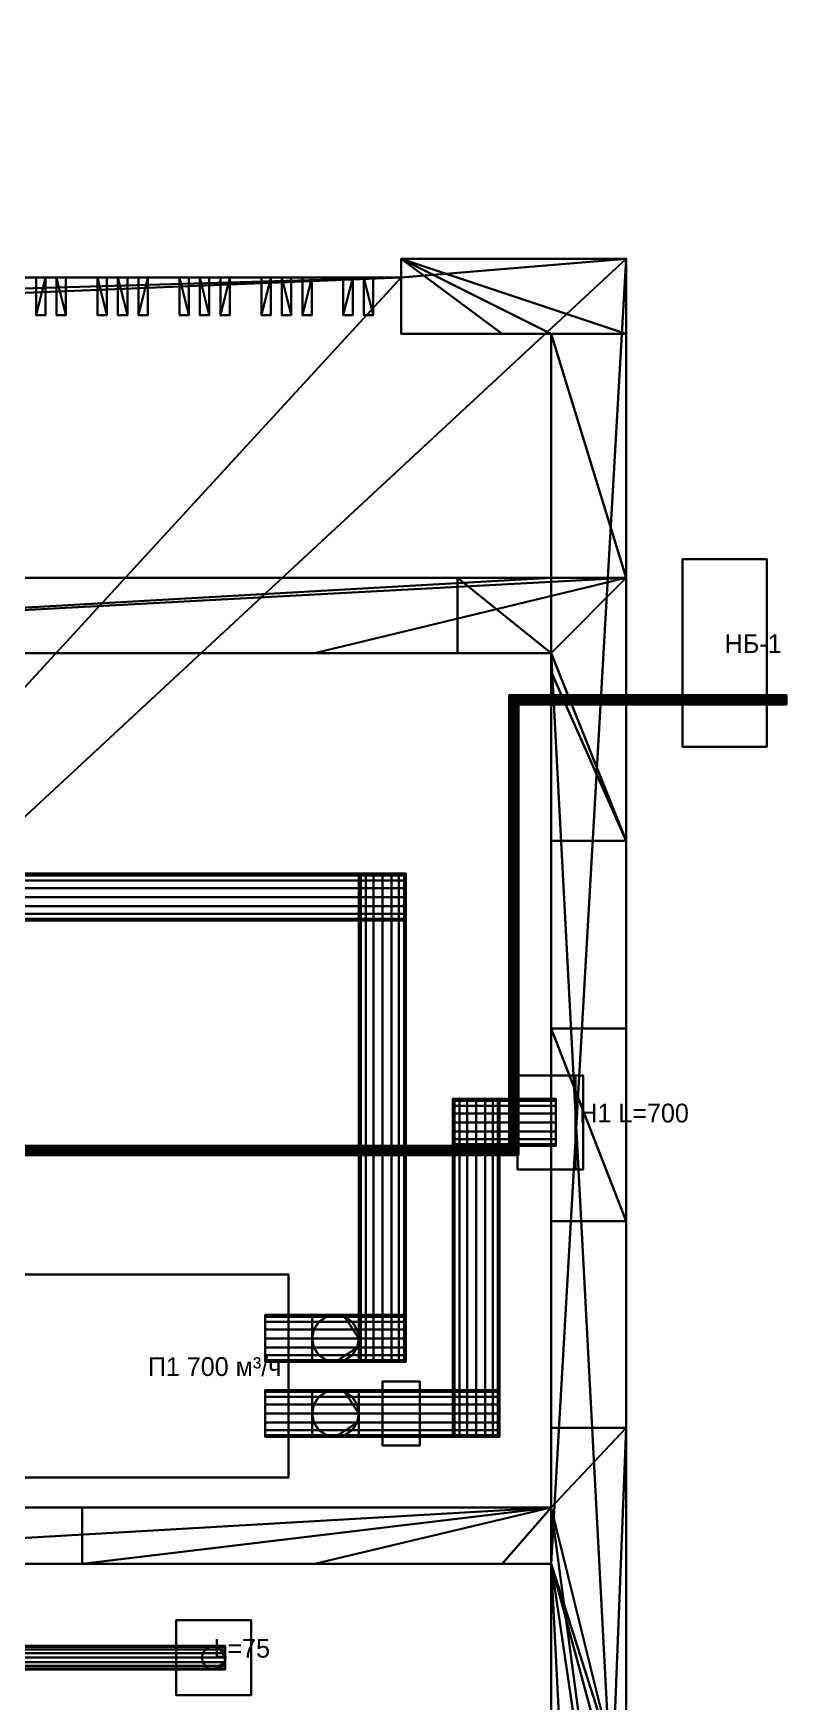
# Model space of a CAD drawing. Header units: millimetres. Extents: x -200 to 21055, y -200 to 16900.
# Drawn here: x 17040 to 21055, y 8016 to 16900 of the extents above; entities that cross this region are included whole.
import ezdxf

# ---------------------------------------------------------------- set-up
doc = ezdxf.new("R2010")
doc.units = ezdxf.units.MM
doc.layers.add('АР_3D_перекрытие', color=9, linetype='Continuous')
doc.layers.add('АР_3D_стены', color=8, linetype='Continuous')
for name, color, linetype, true_color in [('ОВ_3D_Оборудование', 9, 'Continuous', 0x94a3b8), ('ОВ_3D_П1_выброс', 8, 'Continuous', 0x64748b), ('ОВ_3D_П1_вытяжка', 30, 'Continuous', 0xc2410c), ('ОВ_3D_П1_наружный', 3, 'Continuous', 0x16a34a), ('ОВ_3D_Фреон', 221, 'Continuous', 0xdb2777)]:
    doc.layers.add(name, color=color, linetype=linetype, true_color=true_color)

msp = doc.modelspace()

# ---------------------------------------------------------------- texts
at = {"layer": 'ОВ_3D_Оборудование'}
for s, p in [('НБ-1', (20725, 13600, 2090)), ('П1 700 м³/ч', (17650, 9750, 3380))]:
    msp.add_text(s, height=100, dxfattribs=at).set_placement(p)
at = {"layer": 'ОВ_3D_П1_вытяжка'}
msp.add_text('L=75', height=100, dxfattribs=at).set_placement((18000, 8250, 7165))
at = {"layer": 'ОВ_3D_П1_наружный'}
msp.add_text('Н1 L=700', height=100, dxfattribs=at).set_placement((19950, 11100, 2480))

# ---------------------------------------------------------------- meshes
at = {"layer": 'АР_3D_перекрытие'}
mesh = msp.add_polyface(dxfattribs=at)
corners = [(9460, 7960, 3650), (9690, 11030, 3650), (12380, 11030, 3650), (12380, 11030, 4050), (9690, 11030, 4050), (9460, 7960, 4050), (9400.2, 6449.6, 3650), (9400.2, 7960, 3650), (9400.2, 7960, 4050), (9400.2, 6449.6, 4050), (150, 7960, 3650), (200.2, 7960, 3650), (200.2, 6449.6, 3650), (200.2, 6449.6, 4050), (200.2, 7960, 4050), (150, 7960, 4050), (1750.2, 13999.6, 3650), (1750.2, 13640, 3650), (150, 13640, 3650), (150, 13640, 4050), (1750.2, 13640, 4050), (1750.2, 13999.6, 4050), (-199.8, 16899.6, 3650), (1000.2, 16899.6, 3650), (1000.2, 13999.6, 3650), (1000.2, 13999.6, 4050), (1000.2, 16899.6, 4050), (-199.8, 16899.6, 4050), (12800.2, 899.6, 3650), (12800.2, -200.4, 3650), (-199.8, -200.4, 3650), (-199.8, -200.4, 4050), (12800.2, -200.4, 4050), (12800.2, 899.6, 4050), (13300.2, 1299.6, 3650), (13300.2, 899.6, 3650), (13300.2, 899.6, 4050), (13300.2, 1299.6, 4050), (19300.2, 899.6, 3650), (19300.2, 1299.6, 3650), (19800.2, 1299.6, 3650), (19800.2, 1299.6, 4050), (19300.2, 1299.6, 4050), (19300.2, 899.6, 4050), (19000.2, 15599.6, 3650), (19000.2, 15699.6, 3650), (20200.2, 15699.6, 3650), (20200.2, 15699.6, 4050), (19000.2, 15699.6, 4050), (19000.2, 15599.6, 4050), (9800.2, 15699.6, 3650), (12800.2, 15699.6, 3650), (12800.2, 15599.6, 3650), (12800.2, 15599.6, 4050), (12800.2, 15699.6, 4050), (9800.2, 15699.6, 4050), (8500.2, 16899.6, 3650), (9800.2, 16899.6, 3650), (9800.2, 16899.6, 4050), (8500.2, 16899.6, 4050), (7750.2, 13640, 3650), (7750.2, 13999.6, 3650), (8500.2, 13999.6, 3650), (8500.2, 13999.6, 4050), (7750.2, 13999.6, 4050), (7750.2, 13640, 4050), (9460, 13640, 3650), (9460, 13640, 4050), (20200.2, 899.6, 3650), (20200.2, 899.6, 4050), (9690, 15330, 3650), (9690, 15330, 4050), (12700.2, 1299.6, 3650), (12700.2, 1299.6, 4050), (19800.2, 8749.6, 3650), (19800.2, 8749.6, 4050), (12700.2, 8749.6, 3650), (12700.2, 8749.6, 4050), (12380, 15330, 3650), (12380, 15330, 4050)]
mesh.append_faces([[corners[k] for k in face] for face in [(0, 1, 2), (3, 4, 5), (6, 7, 0), (5, 8, 9), (10, 11, 12), (13, 14, 15), (16, 17, 18), (19, 20, 21), (22, 23, 24), (25, 26, 27), (28, 29, 30), (31, 32, 33), (34, 35, 28), (33, 36, 37), (38, 39, 40), (41, 42, 43), (44, 45, 46), (47, 48, 49), (50, 51, 52), (53, 54, 55), (56, 57, 50), (55, 58, 59), (60, 61, 62), (63, 64, 65), (1, 0, 66), (67, 5, 4), (6, 0, 2), (3, 5, 9), (24, 16, 18), (19, 21, 25), (34, 28, 30), (31, 33, 37), (68, 38, 40), (41, 43, 69), (62, 56, 50), (55, 59, 63), (66, 60, 62), (63, 65, 67), (70, 1, 66), (67, 4, 71), (22, 24, 18), (19, 25, 27), (72, 34, 30), (31, 37, 73), (68, 40, 74), (75, 41, 69), (70, 66, 62), (63, 67, 71), (22, 18, 10), (15, 19, 27), (46, 68, 74), (75, 69, 47), (70, 62, 50), (55, 63, 71), (22, 10, 12), (13, 15, 27), (46, 74, 76), (77, 75, 47), (70, 50, 52), (53, 55, 71), (30, 22, 12), (13, 27, 31), (44, 46, 76), (77, 47, 49), (70, 52, 44), (49, 53, 71), (30, 12, 6), (9, 13, 31), (78, 70, 44), (49, 71, 79), (72, 30, 6), (9, 31, 73), (78, 44, 76), (77, 49, 79), (72, 6, 2), (3, 9, 73), (78, 76, 72), (73, 77, 79), (72, 2, 78), (79, 3, 73), (23, 24, 25, 26), (24, 16, 21, 25), (16, 17, 20, 21), (17, 18, 19, 20), (18, 10, 15, 19), (10, 11, 14, 15), (11, 12, 13, 14), (12, 6, 9, 13), (6, 7, 8, 9), (7, 0, 5, 8), (0, 66, 67, 5), (66, 60, 65, 67), (60, 61, 64, 65), (61, 62, 63, 64), (62, 56, 59, 63), (56, 57, 58, 59), (57, 50, 55, 58), (50, 51, 54, 55), (51, 52, 53, 54), (52, 44, 49, 53), (44, 45, 48, 49), (45, 46, 47, 48), (46, 68, 69, 47), (68, 38, 43, 69), (38, 39, 42, 43), (39, 40, 41, 42), (40, 74, 75, 41), (74, 76, 77, 75), (76, 72, 73, 77), (72, 34, 37, 73), (34, 35, 36, 37), (35, 28, 33, 36), (28, 29, 32, 33), (29, 30, 31, 32), (30, 22, 27, 31), (22, 23, 26, 27), (2, 78, 79, 3), (78, 70, 71, 79), (70, 1, 4, 71), (1, 2, 3, 4)]])
at = {"layer": 'АР_3D_стены'}
mesh = msp.add_polyface(dxfattribs=at)
corners = [(12700.2, 10999.6), (12700.2, 10774.6), (12400.2, 10774.6), (12400.2, 10774.6, 3650), (12700.2, 10774.6, 3650), (12700.2, 10999.6, 3650), (13700.2, 11199.6), (13700.2, 10999.6), (13380.2, 10999.6), (13380.2, 10999.6, 3650), (13700.2, 10999.6, 3650), (13700.2, 11199.6, 3650), (20200.2, 12599.6), (19800.2, 12599.6), (19800.2, 13500.4), (19800.2, 13500.4, 3650), (19800.2, 12599.6, 3650), (20200.2, 12599.6, 3650), (19000.2, 15699.6), (20200.2, 15699.6), (20200.2, 15299.6), (20200.2, 15299.6, 3650), (20200.2, 15699.6, 3650), (19000.2, 15699.6, 3650), (19800.2, 15299.6), (19000.2, 15299.6), (19000.2, 15299.6, 3650), (19800.2, 15299.6, 3650), (12400.2, 11199.6), (12400.2, 11199.6, 3650), (19800.2, 13599.6), (19800.2, 13599.6, 3650), (12700.2, 11199.6), (12700.2, 11199.6, 3650), (20200.2, 13999.6), (20200.2, 13999.6, 3650), (18538.2, 13599.6), (18538.2, 13599.6, 3650), (19800.2, 13999.6), (19800.2, 13999.6, 3650), (12700.2, 13599.6), (12700.2, 13599.6, 3650), (12400.2, 13999.6), (12400.2, 13999.6, 3650), (12400.2, 13599.6), (12400.2, 13599.6, 3650)]
mesh.append_faces([[corners[k] for k in face] for face in [(0, 1, 2), (3, 4, 5), (6, 7, 8), (9, 10, 11), (12, 13, 14), (15, 16, 17), (18, 19, 20), (21, 22, 23), (24, 25, 18), (23, 26, 27), (0, 2, 28), (29, 3, 5), (6, 8, 0), (5, 9, 11), (12, 14, 30), (31, 15, 17), (24, 18, 20), (21, 23, 27), (32, 6, 0), (5, 11, 33), (34, 12, 30), (31, 17, 35), (24, 20, 34), (35, 21, 27), (32, 0, 28), (29, 5, 33), (34, 30, 36), (37, 31, 35), (38, 24, 34), (35, 27, 39), (40, 32, 28), (29, 33, 41), (34, 36, 40), (41, 37, 35), (38, 34, 40), (41, 35, 39), (42, 38, 40), (41, 39, 43), (28, 42, 40), (41, 43, 29), (1, 2, 3, 4), (2, 28, 29, 3), (28, 44, 45, 29), (44, 44, 45, 45), (44, 42, 43, 45), (42, 38, 39, 43), (38, 24, 27, 39), (24, 25, 26, 27), (25, 18, 23, 26), (18, 19, 22, 23), (19, 20, 21, 22), (20, 34, 35, 21), (34, 12, 17, 35), (12, 13, 16, 17), (13, 14, 15, 16), (14, 30, 31, 15), (30, 36, 37, 31), (36, 40, 41, 37), (40, 32, 33, 41), (32, 6, 11, 33), (6, 7, 10, 11), (7, 8, 9, 10), (8, 0, 5, 9), (0, 1, 4, 5)]])
mesh = msp.add_polyface(dxfattribs=at)
corners = [(18040.2, 6049.6, 3650), (15010.2, 6049.6, 3650), (15010.2, 6119.6, 3650), (15010.2, 6119.6, 7550), (15010.2, 6049.6, 7550), (18040.2, 6049.6, 7550), (19899.3, 6049.6, 3650), (19760.2, 6049.6, 3650), (19760.2, 6119.6, 3650), (19760.2, 6119.6, 7550), (19760.2, 6049.6, 7550), (19899.3, 6049.6, 7550), (19000.2, 15699.6, 3650), (20200.2, 15699.6, 3650), (20200.2, 15299.6, 3650), (20200.2, 15299.6, 7550), (20200.2, 15699.6, 7550), (19000.2, 15699.6, 7550), (19538.3, 15299.6, 3650), (19000.2, 15299.6, 3650), (19000.2, 15299.6, 7550), (19538.3, 15299.6, 7550), (19800.2, 13599.6, 3650), (19300.2, 13599.6, 3650), (19300.2, 13999.6, 3650), (19300.2, 13999.6, 7550), (19300.2, 13599.6, 7550), (19800.2, 13599.6, 7550), (17300.2, 8749.6, 3650), (17300.2, 9049.6, 3650), (19800.2, 9049.6, 3650), (19800.2, 9049.6, 7550), (17300.2, 9049.6, 7550), (17300.2, 8749.6, 7550), (17900.2, 7449.6, 3650), (18000.2, 7449.6, 3650), (18000.2, 6449.6, 3650), (18000.2, 6449.6, 7550), (18000.2, 7449.6, 7550), (17900.2, 7449.6, 7550), (15600.2, 8749.6, 3650), (15800.2, 8749.6, 3650), (15800.2, 6449.6, 3650), (15800.2, 6449.6, 7550), (15800.2, 8749.6, 7550), (15600.2, 8749.6, 7550), (15050.2, 6179.6, 3650), (15050.2, 6449.6, 3650), (15600.2, 6449.6, 3650), (15600.2, 6449.6, 7550), (15050.2, 6449.6, 7550), (15050.2, 6179.6, 7550), (12800.2, 6449.6, 3650), (13250.2, 6449.6, 3650), (13250.2, 6179.6, 3650), (13250.2, 6179.6, 7550), (13250.2, 6449.6, 7550), (12800.2, 6449.6, 7550), (13290.2, 6049.6, 3650), (12800.2, 6049.6, 3650), (12800.2, 6049.6, 7550), (13290.2, 6049.6, 7550), (18040.2, 6119.6, 3650), (18040.2, 6119.6, 7550), (20200.2, 6049.6, 3650), (20200.2, 6049.6, 7550), (19800.2, 15299.6, 3650), (19800.2, 15299.6, 7550), (19538.3, 8749.6, 3650), (19538.3, 8749.6, 7550), (18000.2, 6179.6, 3650), (18000.2, 6179.6, 7550), (19800.2, 8749.6, 3650), (19800.2, 8749.6, 7550), (17900.2, 6449.6, 3650), (17900.2, 6449.6, 7550), (13290.2, 6119.6, 3650), (13290.2, 6119.6, 7550), (20200.2, 13999.6, 3650), (20200.2, 13999.6, 7550), (19800.2, 6179.6, 3650), (19800.2, 6179.6, 7550), (19800.2, 6449.6, 3650), (19800.2, 6449.6, 7550), (19800.2, 13999.6, 3650), (19800.2, 13999.6, 7550), (20200.2, 6449.6, 3650), (20200.2, 6449.6, 7550)]
mesh.append_faces([[corners[k] for k in face] for face in [(0, 1, 2), (3, 4, 5), (6, 7, 8), (9, 10, 11), (12, 13, 14), (15, 16, 17), (18, 19, 12), (17, 20, 21), (22, 23, 24), (25, 26, 27), (28, 29, 30), (31, 32, 33), (34, 35, 36), (37, 38, 39), (40, 41, 42), (43, 44, 45), (46, 47, 48), (49, 50, 51), (52, 53, 54), (55, 56, 57), (58, 59, 52), (57, 60, 61), (62, 0, 2), (3, 5, 63), (64, 6, 8), (9, 11, 65), (66, 18, 12), (17, 21, 67), (68, 28, 30), (31, 33, 69), (34, 36, 70), (71, 37, 39), (48, 40, 42), (43, 45, 49), (58, 52, 54), (55, 57, 61), (66, 12, 14), (15, 17, 67), (72, 68, 30), (31, 69, 73), (74, 34, 70), (71, 39, 75), (46, 48, 42), (43, 49, 51), (76, 58, 54), (55, 61, 77), (66, 14, 78), (79, 15, 67), (42, 74, 70), (71, 75, 43), (76, 54, 46), (51, 55, 77), (46, 42, 70), (71, 43, 51), (2, 76, 46), (51, 77, 3), (2, 46, 70), (71, 51, 3), (2, 70, 80), (81, 71, 3), (62, 2, 80), (81, 3, 63), (8, 62, 80), (81, 63, 9), (64, 8, 80), (81, 9, 65), (64, 80, 82), (83, 81, 65), (64, 82, 72), (73, 83, 65), (64, 72, 30), (31, 73, 65), (64, 30, 22), (27, 31, 65), (84, 66, 78), (79, 67, 85), (22, 24, 84), (85, 25, 27), (78, 64, 22), (27, 65, 79), (22, 84, 78), (79, 85, 27), (1, 2, 3, 4), (2, 76, 77, 3), (76, 58, 61, 77), (58, 59, 60, 61), (59, 52, 57, 60), (52, 53, 56, 57), (53, 54, 55, 56), (54, 46, 51, 55), (46, 47, 50, 51), (47, 48, 49, 50), (48, 40, 45, 49), (40, 41, 44, 45), (41, 42, 43, 44), (42, 74, 75, 43), (74, 34, 39, 75), (34, 35, 38, 39), (35, 36, 37, 38), (36, 70, 71, 37), (70, 80, 81, 71), (80, 82, 83, 81), (82, 72, 73, 83), (72, 68, 69, 73), (68, 28, 33, 69), (28, 29, 32, 33), (29, 30, 31, 32), (30, 22, 27, 31), (22, 23, 26, 27), (23, 24, 25, 26), (24, 84, 85, 25), (84, 84, 85, 85), (84, 66, 67, 85), (66, 18, 21, 67), (18, 19, 20, 21), (19, 12, 17, 20), (12, 13, 16, 17), (13, 14, 15, 16), (14, 78, 79, 15), (78, 86, 87, 79), (86, 86, 87, 87), (86, 64, 65, 87), (64, 6, 11, 65), (6, 7, 10, 11), (7, 8, 9, 10), (8, 62, 63, 9), (62, 0, 5, 63), (0, 1, 4, 5)]])
mesh = msp.add_polyface(dxfattribs=at)
corners = [(17104.1, 15599.6), (17104.1, 15399.6), (17054.1, 15399.6), (17054.1, 15399.6, 3650), (17104.1, 15399.6, 3650), (17104.1, 15599.6, 3650), (17054.1, 15599.6), (17054.1, 15599.6, 3650)]
mesh.append_faces([[corners[k] for k in face] for face in [(0, 1, 2), (3, 4, 5), (2, 6, 0), (5, 7, 3), (1, 2, 3, 4), (2, 6, 7, 3), (6, 0, 5, 7), (0, 1, 4, 5)]])
mesh = msp.add_polyface(dxfattribs=at)
corners = [(17163.3, 15599.6), (17213.3, 15599.6), (17213.3, 15399.6), (17213.3, 15399.6, 3650), (17213.3, 15599.6, 3650), (17163.3, 15599.6, 3650), (17163.3, 15399.6), (17163.3, 15399.6, 3650)]
mesh.append_faces([[corners[k] for k in face] for face in [(0, 1, 2), (3, 4, 5), (2, 6, 0), (5, 7, 3), (1, 2, 3, 4), (2, 6, 7, 3), (6, 0, 5, 7), (0, 1, 4, 5)]])
mesh = msp.add_polyface(dxfattribs=at)
corners = [(17381.6, 15599.6), (17431.6, 15599.6), (17431.6, 15399.6), (17431.6, 15399.6, 3650), (17431.6, 15599.6, 3650), (17381.6, 15599.6, 3650), (17381.6, 15399.6), (17381.6, 15399.6, 3650)]
mesh.append_faces([[corners[k] for k in face] for face in [(0, 1, 2), (3, 4, 5), (2, 6, 0), (5, 7, 3), (1, 2, 3, 4), (2, 6, 7, 3), (6, 0, 5, 7), (0, 1, 4, 5)]])
mesh = msp.add_polyface(dxfattribs=at)
corners = [(17490.8, 15599.6), (17540.8, 15599.6), (17540.8, 15399.6), (17540.8, 15399.6, 3650), (17540.8, 15599.6, 3650), (17490.8, 15599.6, 3650), (17490.8, 15399.6), (17490.8, 15399.6, 3650)]
mesh.append_faces([[corners[k] for k in face] for face in [(0, 1, 2), (3, 4, 5), (2, 6, 0), (5, 7, 3), (1, 2, 3, 4), (2, 6, 7, 3), (6, 0, 5, 7), (0, 1, 4, 5)]])
mesh = msp.add_polyface(dxfattribs=at)
corners = [(17650, 15599.6), (17650, 15399.6), (17600, 15399.6), (17600, 15399.6, 3650), (17650, 15399.6, 3650), (17650, 15599.6, 3650), (17600, 15599.6), (17600, 15599.6, 3650)]
mesh.append_faces([[corners[k] for k in face] for face in [(0, 1, 2), (3, 4, 5), (2, 6, 0), (5, 7, 3), (1, 2, 3, 4), (2, 6, 7, 3), (6, 0, 5, 7), (0, 1, 4, 5)]])
mesh = msp.add_polyface(dxfattribs=at)
corners = [(17818.4, 15599.6), (17868.4, 15599.6), (17868.4, 15399.6), (17868.4, 15399.6, 3650), (17868.4, 15599.6, 3650), (17818.4, 15599.6, 3650), (17818.4, 15399.6), (17818.4, 15399.6, 3650)]
mesh.append_faces([[corners[k] for k in face] for face in [(0, 1, 2), (3, 4, 5), (2, 6, 0), (5, 7, 3), (1, 2, 3, 4), (2, 6, 7, 3), (6, 0, 5, 7), (0, 1, 4, 5)]])
mesh = msp.add_polyface(dxfattribs=at)
corners = [(17927.5, 15599.6), (17977.5, 15599.6), (17977.5, 15399.6), (17977.5, 15399.6, 3650), (17977.5, 15599.6, 3650), (17927.5, 15599.6, 3650), (17927.5, 15399.6), (17927.5, 15399.6, 3650)]
mesh.append_faces([[corners[k] for k in face] for face in [(0, 1, 2), (3, 4, 5), (2, 6, 0), (5, 7, 3), (1, 2, 3, 4), (2, 6, 7, 3), (6, 0, 5, 7), (0, 1, 4, 5)]])
mesh = msp.add_polyface(dxfattribs=at)
corners = [(18086.7, 15599.6), (18086.7, 15399.6), (18036.7, 15399.6), (18036.7, 15399.6, 3650), (18086.7, 15399.6, 3650), (18086.7, 15599.6, 3650), (18036.7, 15599.6), (18036.7, 15599.6, 3650)]
mesh.append_faces([[corners[k] for k in face] for face in [(0, 1, 2), (3, 4, 5), (2, 6, 0), (5, 7, 3), (1, 2, 3, 4), (2, 6, 7, 3), (6, 0, 5, 7), (0, 1, 4, 5)]])
mesh = msp.add_polyface(dxfattribs=at)
corners = [(18305.1, 15599.6), (18305.1, 15399.6), (18255.1, 15399.6), (18255.1, 15399.6, 3650), (18305.1, 15399.6, 3650), (18305.1, 15599.6, 3650), (18255.1, 15599.6), (18255.1, 15599.6, 3650)]
mesh.append_faces([[corners[k] for k in face] for face in [(0, 1, 2), (3, 4, 5), (2, 6, 0), (5, 7, 3), (1, 2, 3, 4), (2, 6, 7, 3), (6, 0, 5, 7), (0, 1, 4, 5)]])
mesh = msp.add_polyface(dxfattribs=at)
corners = [(18364.3, 15599.6), (18414.3, 15599.6), (18414.3, 15399.6), (18414.3, 15399.6, 3650), (18414.3, 15599.6, 3650), (18364.3, 15599.6, 3650), (18364.3, 15399.6), (18364.3, 15399.6, 3650)]
mesh.append_faces([[corners[k] for k in face] for face in [(0, 1, 2), (3, 4, 5), (2, 6, 0), (5, 7, 3), (1, 2, 3, 4), (2, 6, 7, 3), (6, 0, 5, 7), (0, 1, 4, 5)]])
mesh = msp.add_polyface(dxfattribs=at)
corners = [(18523.5, 15599.6), (18523.5, 15399.6), (18473.5, 15399.6), (18473.5, 15399.6, 3650), (18523.5, 15399.6, 3650), (18523.5, 15599.6, 3650), (18473.5, 15599.6), (18473.5, 15599.6, 3650)]
mesh.append_faces([[corners[k] for k in face] for face in [(0, 1, 2), (3, 4, 5), (2, 6, 0), (5, 7, 3), (1, 2, 3, 4), (2, 6, 7, 3), (6, 0, 5, 7), (0, 1, 4, 5)]])
mesh = msp.add_polyface(dxfattribs=at)
corners = [(18741.8, 15599.6), (18741.8, 15399.6), (18691.8, 15399.6), (18691.8, 15399.6, 3650), (18741.8, 15399.6, 3650), (18741.8, 15599.6, 3650), (18691.8, 15599.6), (18691.8, 15599.6, 3650)]
mesh.append_faces([[corners[k] for k in face] for face in [(0, 1, 2), (3, 4, 5), (2, 6, 0), (5, 7, 3), (1, 2, 3, 4), (2, 6, 7, 3), (6, 0, 5, 7), (0, 1, 4, 5)]])
mesh = msp.add_polyface(dxfattribs=at)
corners = [(18801, 15599.6), (18851, 15599.6), (18851, 15399.6), (18851, 15399.6, 3650), (18851, 15599.6, 3650), (18801, 15599.6, 3650), (18801, 15399.6), (18801, 15399.6, 3650)]
mesh.append_faces([[corners[k] for k in face] for face in [(0, 1, 2), (3, 4, 5), (2, 6, 0), (5, 7, 3), (1, 2, 3, 4), (2, 6, 7, 3), (6, 0, 5, 7), (0, 1, 4, 5)]])
mesh = msp.add_polyface(dxfattribs=at)
corners = [(19800.2, 11599.6), (20200.2, 11599.6), (20200.2, 10574.6), (20200.2, 10574.6, 3650), (20200.2, 11599.6, 3650), (19800.2, 11599.6, 3650), (19800.2, 10574.6), (19800.2, 10574.6, 3650)]
mesh.append_faces([[corners[k] for k in face] for face in [(0, 1, 2), (3, 4, 5), (2, 6, 0), (5, 7, 3), (1, 2, 3, 4), (2, 6, 7, 3), (6, 0, 5, 7), (0, 1, 4, 5)]])
mesh = msp.add_polyface(dxfattribs=at)
corners = [(19800.2, 4099.6), (19800.2, 5949.6), (20070.2, 5949.6), (20070.2, 5949.6, 3650), (19800.2, 5949.6, 3650), (19800.2, 4099.6, 3650), (19800.2, 1427.5), (19800.2, 2299.6), (20070.2, 2299.6), (20070.2, 2299.6, 3650), (19800.2, 2299.6, 3650), (19800.2, 1427.5, 3650), (20200.2, 1299.6), (19800.2, 1299.6), (19800.2, 1299.6, 3650), (20200.2, 1299.6, 3650), (20130.2, 2339.6), (20200.2, 2339.6), (20200.2, 2339.6, 3650), (20130.2, 2339.6, 3650), (20200.2, 5989.6), (20200.2, 4059.6), (20130.2, 4059.6), (20130.2, 4059.6, 3650), (20200.2, 4059.6, 3650), (20200.2, 5989.6, 3650), (20200.2, 9474.6), (20200.2, 7709.6), (20130.2, 7709.6), (20130.2, 7709.6, 3650), (20200.2, 7709.6, 3650), (20200.2, 9474.6, 3650), (19800.2, 9049.6), (19800.2, 9474.6), (19800.2, 9474.6, 3650), (19800.2, 9049.6, 3650), (14600.2, 8749.6), (14600.2, 9049.6), (14600.2, 9049.6, 3650), (14600.2, 8749.6, 3650), (20070.2, 7749.6), (19800.2, 7749.6), (19800.2, 8749.6), (19800.2, 8749.6, 3650), (19800.2, 7749.6, 3650), (20070.2, 7749.6, 3650), (20070.2, 4099.6), (20070.2, 4099.6, 3650), (20130.2, 5989.6), (20130.2, 5989.6, 3650), (18538.2, 8749.6), (18538.2, 8749.6, 3650)]
mesh.append_faces([[corners[k] for k in face] for face in [(0, 1, 2), (3, 4, 5), (6, 7, 8), (9, 10, 11), (12, 13, 6), (11, 14, 15), (16, 17, 12), (15, 18, 19), (20, 21, 22), (23, 24, 25), (26, 27, 28), (29, 30, 31), (32, 33, 26), (31, 34, 35), (36, 37, 32), (35, 38, 39), (40, 41, 42), (43, 44, 45), (46, 0, 2), (3, 5, 47), (12, 6, 8), (9, 11, 15), (48, 20, 22), (23, 25, 49), (32, 26, 28), (29, 31, 35), (50, 36, 32), (35, 39, 51), (16, 12, 8), (9, 15, 19), (42, 50, 32), (35, 51, 43), (16, 8, 46), (47, 9, 19), (42, 32, 28), (29, 35, 43), (16, 46, 2), (3, 47, 19), (40, 42, 28), (29, 43, 45), (16, 2, 40), (45, 3, 19), (40, 28, 48), (49, 29, 45), (22, 16, 40), (45, 19, 23), (40, 48, 22), (23, 49, 45), (2, 40, 45, 3), (40, 41, 44, 45), (41, 42, 43, 44), (42, 50, 51, 43), (50, 36, 39, 51), (36, 37, 38, 39), (37, 32, 35, 38), (32, 33, 34, 35), (33, 26, 31, 34), (26, 27, 30, 31), (27, 28, 29, 30), (28, 48, 49, 29), (48, 20, 25, 49), (20, 21, 24, 25), (21, 22, 23, 24), (22, 16, 19, 23), (16, 17, 18, 19), (17, 12, 15, 18), (12, 13, 14, 15), (13, 6, 11, 14), (6, 7, 10, 11), (7, 8, 9, 10), (8, 46, 47, 9), (46, 0, 5, 47), (0, 1, 4, 5), (1, 2, 3, 4)]])
at = {"layer": 'ОВ_3D_Оборудование'}
mesh = msp.add_polyface(dxfattribs=at)
corners = [(20500, 13100, 150), (20500, 14100, 150), (20950, 14100, 150), (20950, 13100, 150), (20500, 13100, 1770), (20950, 13100, 1770), (20950, 14100, 1770), (20500, 14100, 1770)]
mesh.append_faces([[corners[k] for k in face] for face in [(0, 1, 2, 3), (4, 5, 6, 7), (0, 3, 5, 4), (3, 2, 6, 5), (2, 1, 7, 6), (1, 0, 4, 7)]])
mesh = msp.add_polyface(dxfattribs=at)
corners = [(16900, 9210, 2450), (16900, 10290, 2450), (18400, 10290, 2450), (18400, 9210, 2450), (16900, 9210, 3060), (18400, 9210, 3060), (18400, 10290, 3060), (16900, 10290, 3060)]
mesh.append_faces([[corners[k] for k in face] for face in [(0, 1, 2, 3), (4, 5, 6, 7), (0, 3, 5, 4), (3, 2, 6, 5), (2, 1, 7, 6), (1, 0, 4, 7)]])
at = {"layer": 'ОВ_3D_П1_выброс'}
mesh = msp.add_polyface(dxfattribs=at)
corners = [(19025, 12175, 3400), (19025, 12184.5, 3447.8), (15475, 12184.5, 3447.8), (15475, 12175, 3400), (19025, 12211.6, 3488.4), (15475, 12211.6, 3488.4), (19025, 12252.2, 3515.5), (15475, 12252.2, 3515.5), (19025, 12300, 3525), (15475, 12300, 3525), (19025, 12347.8, 3515.5), (15475, 12347.8, 3515.5), (19025, 12388.4, 3488.4), (15475, 12388.4, 3488.4), (19025, 12415.5, 3447.8), (15475, 12415.5, 3447.8), (19025, 12425, 3400), (15475, 12425, 3400), (19025, 12415.5, 3352.2), (15475, 12415.5, 3352.2), (19025, 12388.4, 3311.6), (15475, 12388.4, 3311.6), (19025, 12347.8, 3284.5), (15475, 12347.8, 3284.5), (19025, 12300, 3275), (15475, 12300, 3275), (19025, 12252.2, 3284.5), (15475, 12252.2, 3284.5), (19025, 12211.6, 3311.6), (15475, 12211.6, 3311.6), (19025, 12184.5, 3352.2), (15475, 12184.5, 3352.2)]
mesh.append_faces([[corners[k] for k in face] for face in [(0, 1, 2, 3), (1, 4, 5, 2), (4, 6, 7, 5), (6, 8, 9, 7), (8, 10, 11, 9), (10, 12, 13, 11), (12, 14, 15, 13), (14, 16, 17, 15), (16, 18, 19, 17), (18, 20, 21, 19), (20, 22, 23, 21), (22, 24, 25, 23), (24, 26, 27, 25), (26, 28, 29, 27), (28, 30, 31, 29), (30, 0, 3, 31), (30, 28, 26, 24), (3, 2, 5, 7)]])
mesh = msp.add_polyface(dxfattribs=at)
corners = [(18775, 9825, 3400), (18784.5, 9825, 3447.8), (18784.5, 12425, 3447.8), (18775, 12425, 3400), (18811.6, 9825, 3488.4), (18811.6, 12425, 3488.4), (18852.2, 9825, 3515.5), (18852.2, 12425, 3515.5), (18900, 9825, 3525), (18900, 12425, 3525), (18947.8, 9825, 3515.5), (18947.8, 12425, 3515.5), (18988.4, 9825, 3488.4), (18988.4, 12425, 3488.4), (19015.5, 9825, 3447.8), (19015.5, 12425, 3447.8), (19025, 9825, 3400), (19025, 12425, 3400), (19015.5, 9825, 3352.2), (19015.5, 12425, 3352.2), (18988.4, 9825, 3311.6), (18988.4, 12425, 3311.6), (18947.8, 9825, 3284.5), (18947.8, 12425, 3284.5), (18900, 9825, 3275), (18900, 12425, 3275), (18852.2, 9825, 3284.5), (18852.2, 12425, 3284.5), (18811.6, 9825, 3311.6), (18811.6, 12425, 3311.6), (18784.5, 9825, 3352.2), (18784.5, 12425, 3352.2)]
mesh.append_faces([[corners[k] for k in face] for face in [(0, 1, 2, 3), (1, 4, 5, 2), (4, 6, 7, 5), (6, 8, 9, 7), (8, 10, 11, 9), (10, 12, 13, 11), (12, 14, 15, 13), (14, 16, 17, 15), (16, 18, 19, 17), (18, 20, 21, 19), (20, 22, 23, 21), (22, 24, 25, 23), (24, 26, 27, 25), (26, 28, 29, 27), (28, 30, 31, 29), (30, 0, 3, 31), (30, 28, 26, 24), (3, 2, 5, 7)]])
mesh = msp.add_polyface(dxfattribs=at)
corners = [(18275, 10075, 2755), (18275, 10065.5, 2802.8), (18775, 10065.5, 2802.8), (18775, 10075, 2755), (18275, 10038.4, 2843.4), (18775, 10038.4, 2843.4), (18275, 9997.8, 2870.5), (18775, 9997.8, 2870.5), (18275, 9950, 2880), (18775, 9950, 2880), (18275, 9902.2, 2870.5), (18775, 9902.2, 2870.5), (18275, 9861.6, 2843.4), (18775, 9861.6, 2843.4), (18275, 9834.5, 2802.8), (18775, 9834.5, 2802.8), (18275, 9825, 2755), (18775, 9825, 2755), (18275, 9834.5, 2707.2), (18775, 9834.5, 2707.2), (18275, 9861.6, 2666.6), (18775, 9861.6, 2666.6), (18275, 9902.2, 2639.5), (18775, 9902.2, 2639.5), (18275, 9950, 2630), (18775, 9950, 2630), (18275, 9997.8, 2639.5), (18775, 9997.8, 2639.5), (18275, 10038.4, 2666.6), (18775, 10038.4, 2666.6), (18275, 10065.5, 2707.2), (18775, 10065.5, 2707.2)]
mesh.append_faces([[corners[k] for k in face] for face in [(0, 1, 2, 3), (1, 4, 5, 2), (4, 6, 7, 5), (6, 8, 9, 7), (8, 10, 11, 9), (10, 12, 13, 11), (12, 14, 15, 13), (14, 16, 17, 15), (16, 18, 19, 17), (18, 20, 21, 19), (20, 22, 23, 21), (22, 24, 25, 23), (24, 26, 27, 25), (26, 28, 29, 27), (28, 30, 31, 29), (30, 0, 3, 31), (30, 28, 26, 24), (3, 2, 5, 7)]])
mesh = msp.add_polyface(dxfattribs=at)
corners = [(18775, 9950, 2630), (18765.5, 9997.8, 2630), (18765.5, 9997.8, 3525), (18775, 9950, 3525), (18738.4, 10038.4, 2630), (18738.4, 10038.4, 3525), (18697.8, 10065.5, 2630), (18697.8, 10065.5, 3525), (18650, 10075, 2630), (18650, 10075, 3525), (18602.2, 10065.5, 2630), (18602.2, 10065.5, 3525), (18561.6, 10038.4, 2630), (18561.6, 10038.4, 3525), (18534.5, 9997.8, 2630), (18534.5, 9997.8, 3525), (18525, 9950, 2630), (18525, 9950, 3525), (18534.5, 9902.2, 2630), (18534.5, 9902.2, 3525), (18561.6, 9861.6, 2630), (18561.6, 9861.6, 3525), (18602.2, 9834.5, 2630), (18602.2, 9834.5, 3525), (18650, 9825, 2630), (18650, 9825, 3525), (18697.8, 9834.5, 2630), (18697.8, 9834.5, 3525), (18738.4, 9861.6, 2630), (18738.4, 9861.6, 3525), (18765.5, 9902.2, 2630), (18765.5, 9902.2, 3525)]
mesh.append_faces([[corners[k] for k in face] for face in [(0, 1, 2, 3), (1, 4, 5, 2), (4, 6, 7, 5), (6, 8, 9, 7), (8, 10, 11, 9), (10, 12, 13, 11), (12, 14, 15, 13), (14, 16, 17, 15), (16, 18, 19, 17), (18, 20, 21, 19), (20, 22, 23, 21), (22, 24, 25, 23), (24, 26, 27, 25), (26, 28, 29, 27), (28, 30, 31, 29), (30, 0, 3, 31), (30, 28, 26, 24), (3, 2, 5, 7)]])
mesh = msp.add_polyface(dxfattribs=at)
corners = [(18525, 10075, 3400), (18525, 10065.5, 3447.8), (19025, 10065.5, 3447.8), (19025, 10075, 3400), (18525, 10038.4, 3488.4), (19025, 10038.4, 3488.4), (18525, 9997.8, 3515.5), (19025, 9997.8, 3515.5), (18525, 9950, 3525), (19025, 9950, 3525), (18525, 9902.2, 3515.5), (19025, 9902.2, 3515.5), (18525, 9861.6, 3488.4), (19025, 9861.6, 3488.4), (18525, 9834.5, 3447.8), (19025, 9834.5, 3447.8), (18525, 9825, 3400), (19025, 9825, 3400), (18525, 9834.5, 3352.2), (19025, 9834.5, 3352.2), (18525, 9861.6, 3311.6), (19025, 9861.6, 3311.6), (18525, 9902.2, 3284.5), (19025, 9902.2, 3284.5), (18525, 9950, 3275), (19025, 9950, 3275), (18525, 9997.8, 3284.5), (19025, 9997.8, 3284.5), (18525, 10038.4, 3311.6), (19025, 10038.4, 3311.6), (18525, 10065.5, 3352.2), (19025, 10065.5, 3352.2)]
mesh.append_faces([[corners[k] for k in face] for face in [(0, 1, 2, 3), (1, 4, 5, 2), (4, 6, 7, 5), (6, 8, 9, 7), (8, 10, 11, 9), (10, 12, 13, 11), (12, 14, 15, 13), (14, 16, 17, 15), (16, 18, 19, 17), (18, 20, 21, 19), (20, 22, 23, 21), (22, 24, 25, 23), (24, 26, 27, 25), (26, 28, 29, 27), (28, 30, 31, 29), (30, 0, 3, 31), (30, 28, 26, 24), (3, 2, 5, 7)]])
at = {"layer": 'ОВ_3D_П1_вытяжка'}
mesh = msp.add_polyface(dxfattribs=at)
corners = [(17800, 8050, 7285), (17800, 8450, 7285), (18200, 8450, 7285), (18200, 8050, 7285), (17800, 8050, 7305), (18200, 8050, 7305), (18200, 8450, 7305), (17800, 8450, 7305)]
mesh.append_faces([[corners[k] for k in face] for face in [(0, 1, 2, 3), (4, 5, 6, 7), (0, 3, 5, 4), (3, 2, 6, 5), (2, 1, 7, 6), (1, 0, 4, 7)]])
mesh = msp.add_polyface(dxfattribs=at)
corners = [(18062.5, 8187.5, 7392.5), (18062.5, 8192.3, 7416.4), (13687.5, 8192.3, 7416.4), (13687.5, 8187.5, 7392.5), (18062.5, 8205.8, 7436.7), (13687.5, 8205.8, 7436.7), (18062.5, 8226.1, 7450.2), (13687.5, 8226.1, 7450.2), (18062.5, 8250, 7455), (13687.5, 8250, 7455), (18062.5, 8273.9, 7450.2), (13687.5, 8273.9, 7450.2), (18062.5, 8294.2, 7436.7), (13687.5, 8294.2, 7436.7), (18062.5, 8307.7, 7416.4), (13687.5, 8307.7, 7416.4), (18062.5, 8312.5, 7392.5), (13687.5, 8312.5, 7392.5), (18062.5, 8307.7, 7368.6), (13687.5, 8307.7, 7368.6), (18062.5, 8294.2, 7348.3), (13687.5, 8294.2, 7348.3), (18062.5, 8273.9, 7334.8), (13687.5, 8273.9, 7334.8), (18062.5, 8250, 7330), (13687.5, 8250, 7330), (18062.5, 8226.1, 7334.8), (13687.5, 8226.1, 7334.8), (18062.5, 8205.8, 7348.3), (13687.5, 8205.8, 7348.3), (18062.5, 8192.3, 7368.6), (13687.5, 8192.3, 7368.6)]
mesh.append_faces([[corners[k] for k in face] for face in [(0, 1, 2, 3), (1, 4, 5, 2), (4, 6, 7, 5), (6, 8, 9, 7), (8, 10, 11, 9), (10, 12, 13, 11), (12, 14, 15, 13), (14, 16, 17, 15), (16, 18, 19, 17), (18, 20, 21, 19), (20, 22, 23, 21), (22, 24, 25, 23), (24, 26, 27, 25), (26, 28, 29, 27), (28, 30, 31, 29), (30, 0, 3, 31), (30, 28, 26, 24), (3, 2, 5, 7)]])
mesh = msp.add_polyface(dxfattribs=at)
corners = [(18062.5, 8250, 7392.5), (18057.7, 8273.9, 7392.5), (18057.7, 8273.9, 7305), (18062.5, 8250, 7305), (18044.2, 8294.2, 7392.5), (18044.2, 8294.2, 7305), (18023.9, 8307.7, 7392.5), (18023.9, 8307.7, 7305), (18000, 8312.5, 7392.5), (18000, 8312.5, 7305), (17976.1, 8307.7, 7392.5), (17976.1, 8307.7, 7305), (17955.8, 8294.2, 7392.5), (17955.8, 8294.2, 7305), (17942.3, 8273.9, 7392.5), (17942.3, 8273.9, 7305), (17937.5, 8250, 7392.5), (17937.5, 8250, 7305), (17942.3, 8226.1, 7392.5), (17942.3, 8226.1, 7305), (17955.8, 8205.8, 7392.5), (17955.8, 8205.8, 7305), (17976.1, 8192.3, 7392.5), (17976.1, 8192.3, 7305), (18000, 8187.5, 7392.5), (18000, 8187.5, 7305), (18023.9, 8192.3, 7392.5), (18023.9, 8192.3, 7305), (18044.2, 8205.8, 7392.5), (18044.2, 8205.8, 7305), (18057.7, 8226.1, 7392.5), (18057.7, 8226.1, 7305)]
mesh.append_faces([[corners[k] for k in face] for face in [(0, 1, 2, 3), (1, 4, 5, 2), (4, 6, 7, 5), (6, 8, 9, 7), (8, 10, 11, 9), (10, 12, 13, 11), (12, 14, 15, 13), (14, 16, 17, 15), (16, 18, 19, 17), (18, 20, 21, 19), (20, 22, 23, 21), (22, 24, 25, 23), (24, 26, 27, 25), (26, 28, 29, 27), (28, 30, 31, 29), (30, 0, 3, 31), (30, 28, 26, 24), (3, 2, 5, 7)]])
at = {"layer": 'ОВ_3D_П1_наружный'}
mesh = msp.add_polyface(dxfattribs=at)
corners = [(19620, 10850, 2600), (19620, 11350, 2600), (19930, 11350, 2600), (19930, 10850, 2600), (19620, 10850, 3550), (19930, 10850, 3550), (19930, 11350, 3550), (19620, 11350, 3550)]
mesh.append_faces([[corners[k] for k in face] for face in [(0, 1, 2, 3), (4, 5, 6, 7), (0, 3, 5, 4), (3, 2, 6, 5), (2, 1, 7, 6), (1, 0, 4, 7)]])
mesh = msp.add_polyface(dxfattribs=at)
corners = [(19930, 10850, 2600), (19930, 11350, 2600), (19970, 11350, 2600), (19970, 10850, 2600), (19930, 10850, 3000), (19970, 10850, 3000), (19970, 11350, 3000), (19930, 11350, 3000)]
mesh.append_faces([[corners[k] for k in face] for face in [(0, 1, 2, 3), (4, 5, 6, 7), (0, 3, 5, 4), (3, 2, 6, 5), (2, 1, 7, 6), (1, 0, 4, 7)]])
mesh = msp.add_polyface(dxfattribs=at)
corners = [(19825, 10975, 3400), (19825, 10984.5, 3447.8), (19275, 10984.5, 3447.8), (19275, 10975, 3400), (19825, 11011.6, 3488.4), (19275, 11011.6, 3488.4), (19825, 11052.2, 3515.5), (19275, 11052.2, 3515.5), (19825, 11100, 3525), (19275, 11100, 3525), (19825, 11147.8, 3515.5), (19275, 11147.8, 3515.5), (19825, 11188.4, 3488.4), (19275, 11188.4, 3488.4), (19825, 11215.5, 3447.8), (19275, 11215.5, 3447.8), (19825, 11225, 3400), (19275, 11225, 3400), (19825, 11215.5, 3352.2), (19275, 11215.5, 3352.2), (19825, 11188.4, 3311.6), (19275, 11188.4, 3311.6), (19825, 11147.8, 3284.5), (19275, 11147.8, 3284.5), (19825, 11100, 3275), (19275, 11100, 3275), (19825, 11052.2, 3284.5), (19275, 11052.2, 3284.5), (19825, 11011.6, 3311.6), (19275, 11011.6, 3311.6), (19825, 10984.5, 3352.2), (19275, 10984.5, 3352.2)]
mesh.append_faces([[corners[k] for k in face] for face in [(0, 1, 2, 3), (1, 4, 5, 2), (4, 6, 7, 5), (6, 8, 9, 7), (8, 10, 11, 9), (10, 12, 13, 11), (12, 14, 15, 13), (14, 16, 17, 15), (16, 18, 19, 17), (18, 20, 21, 19), (20, 22, 23, 21), (22, 24, 25, 23), (24, 26, 27, 25), (26, 28, 29, 27), (28, 30, 31, 29), (30, 0, 3, 31), (30, 28, 26, 24), (3, 2, 5, 7)]])
mesh = msp.add_polyface(dxfattribs=at)
corners = [(19525, 11225, 3400), (19515.5, 11225, 3447.8), (19515.5, 9425, 3447.8), (19525, 9425, 3400), (19488.4, 11225, 3488.4), (19488.4, 9425, 3488.4), (19447.8, 11225, 3515.5), (19447.8, 9425, 3515.5), (19400, 11225, 3525), (19400, 9425, 3525), (19352.2, 11225, 3515.5), (19352.2, 9425, 3515.5), (19311.6, 11225, 3488.4), (19311.6, 9425, 3488.4), (19284.5, 11225, 3447.8), (19284.5, 9425, 3447.8), (19275, 11225, 3400), (19275, 9425, 3400), (19284.5, 11225, 3352.2), (19284.5, 9425, 3352.2), (19311.6, 11225, 3311.6), (19311.6, 9425, 3311.6), (19352.2, 11225, 3284.5), (19352.2, 9425, 3284.5), (19400, 11225, 3275), (19400, 9425, 3275), (19447.8, 11225, 3284.5), (19447.8, 9425, 3284.5), (19488.4, 11225, 3311.6), (19488.4, 9425, 3311.6), (19515.5, 11225, 3352.2), (19515.5, 9425, 3352.2)]
mesh.append_faces([[corners[k] for k in face] for face in [(0, 1, 2, 3), (1, 4, 5, 2), (4, 6, 7, 5), (6, 8, 9, 7), (8, 10, 11, 9), (10, 12, 13, 11), (12, 14, 15, 13), (14, 16, 17, 15), (16, 18, 19, 17), (18, 20, 21, 19), (20, 22, 23, 21), (22, 24, 25, 23), (24, 26, 27, 25), (26, 28, 29, 27), (28, 30, 31, 29), (30, 0, 3, 31), (30, 28, 26, 24), (3, 2, 5, 7)]])
mesh = msp.add_polyface(dxfattribs=at)
corners = [(18900, 9380, 3230), (18900, 9720, 3230), (19100, 9720, 3230), (19100, 9380, 3230), (18900, 9380, 3570), (19100, 9380, 3570), (19100, 9720, 3570), (18900, 9720, 3570)]
mesh.append_faces([[corners[k] for k in face] for face in [(0, 1, 2, 3), (4, 5, 6, 7), (0, 3, 5, 4), (3, 2, 6, 5), (2, 1, 7, 6), (1, 0, 4, 7)]])
mesh = msp.add_polyface(dxfattribs=at)
corners = [(18775, 9425, 2755), (18775, 9434.5, 2802.8), (18275, 9434.5, 2802.8), (18275, 9425, 2755), (18775, 9461.6, 2843.4), (18275, 9461.6, 2843.4), (18775, 9502.2, 2870.5), (18275, 9502.2, 2870.5), (18775, 9550, 2880), (18275, 9550, 2880), (18775, 9597.8, 2870.5), (18275, 9597.8, 2870.5), (18775, 9638.4, 2843.4), (18275, 9638.4, 2843.4), (18775, 9665.5, 2802.8), (18275, 9665.5, 2802.8), (18775, 9675, 2755), (18275, 9675, 2755), (18775, 9665.5, 2707.2), (18275, 9665.5, 2707.2), (18775, 9638.4, 2666.6), (18275, 9638.4, 2666.6), (18775, 9597.8, 2639.5), (18275, 9597.8, 2639.5), (18775, 9550, 2630), (18275, 9550, 2630), (18775, 9502.2, 2639.5), (18275, 9502.2, 2639.5), (18775, 9461.6, 2666.6), (18275, 9461.6, 2666.6), (18775, 9434.5, 2707.2), (18275, 9434.5, 2707.2)]
mesh.append_faces([[corners[k] for k in face] for face in [(0, 1, 2, 3), (1, 4, 5, 2), (4, 6, 7, 5), (6, 8, 9, 7), (8, 10, 11, 9), (10, 12, 13, 11), (12, 14, 15, 13), (14, 16, 17, 15), (16, 18, 19, 17), (18, 20, 21, 19), (20, 22, 23, 21), (22, 24, 25, 23), (24, 26, 27, 25), (26, 28, 29, 27), (28, 30, 31, 29), (30, 0, 3, 31), (30, 28, 26, 24), (3, 2, 5, 7)]])
mesh = msp.add_polyface(dxfattribs=at)
corners = [(19525, 9425, 3400), (19525, 9434.5, 3447.8), (18525, 9434.5, 3447.8), (18525, 9425, 3400), (19525, 9461.6, 3488.4), (18525, 9461.6, 3488.4), (19525, 9502.2, 3515.5), (18525, 9502.2, 3515.5), (19525, 9550, 3525), (18525, 9550, 3525), (19525, 9597.8, 3515.5), (18525, 9597.8, 3515.5), (19525, 9638.4, 3488.4), (18525, 9638.4, 3488.4), (19525, 9665.5, 3447.8), (18525, 9665.5, 3447.8), (19525, 9675, 3400), (18525, 9675, 3400), (19525, 9665.5, 3352.2), (18525, 9665.5, 3352.2), (19525, 9638.4, 3311.6), (18525, 9638.4, 3311.6), (19525, 9597.8, 3284.5), (18525, 9597.8, 3284.5), (19525, 9550, 3275), (18525, 9550, 3275), (19525, 9502.2, 3284.5), (18525, 9502.2, 3284.5), (19525, 9461.6, 3311.6), (18525, 9461.6, 3311.6), (19525, 9434.5, 3352.2), (18525, 9434.5, 3352.2)]
mesh.append_faces([[corners[k] for k in face] for face in [(0, 1, 2, 3), (1, 4, 5, 2), (4, 6, 7, 5), (6, 8, 9, 7), (8, 10, 11, 9), (10, 12, 13, 11), (12, 14, 15, 13), (14, 16, 17, 15), (16, 18, 19, 17), (18, 20, 21, 19), (20, 22, 23, 21), (22, 24, 25, 23), (24, 26, 27, 25), (26, 28, 29, 27), (28, 30, 31, 29), (30, 0, 3, 31), (30, 28, 26, 24), (3, 2, 5, 7)]])
mesh = msp.add_polyface(dxfattribs=at)
corners = [(18775, 9550, 3525), (18765.5, 9597.8, 3525), (18765.5, 9597.8, 2630), (18775, 9550, 2630), (18738.4, 9638.4, 3525), (18738.4, 9638.4, 2630), (18697.8, 9665.5, 3525), (18697.8, 9665.5, 2630), (18650, 9675, 3525), (18650, 9675, 2630), (18602.2, 9665.5, 3525), (18602.2, 9665.5, 2630), (18561.6, 9638.4, 3525), (18561.6, 9638.4, 2630), (18534.5, 9597.8, 3525), (18534.5, 9597.8, 2630), (18525, 9550, 3525), (18525, 9550, 2630), (18534.5, 9502.2, 3525), (18534.5, 9502.2, 2630), (18561.6, 9461.6, 3525), (18561.6, 9461.6, 2630), (18602.2, 9434.5, 3525), (18602.2, 9434.5, 2630), (18650, 9425, 3525), (18650, 9425, 2630), (18697.8, 9434.5, 3525), (18697.8, 9434.5, 2630), (18738.4, 9461.6, 3525), (18738.4, 9461.6, 2630), (18765.5, 9502.2, 3525), (18765.5, 9502.2, 2630)]
mesh.append_faces([[corners[k] for k in face] for face in [(0, 1, 2, 3), (1, 4, 5, 2), (4, 6, 7, 5), (6, 8, 9, 7), (8, 10, 11, 9), (10, 12, 13, 11), (12, 14, 15, 13), (14, 16, 17, 15), (16, 18, 19, 17), (18, 20, 21, 19), (20, 22, 23, 21), (22, 24, 25, 23), (24, 26, 27, 25), (26, 28, 29, 27), (28, 30, 31, 29), (30, 0, 3, 31), (30, 28, 26, 24), (3, 2, 5, 7)]])
at = {"layer": 'ОВ_3D_Фреон'}
mesh = msp.add_polyface(dxfattribs=at)
corners = [(21055, 13325, 3615), (21055, 13328.3, 3627.5), (19575, 13328.3, 3627.5), (19575, 13325, 3615), (21055, 13337.5, 3636.7), (19575, 13337.5, 3636.7), (21055, 13350, 3640), (19575, 13350, 3640), (21055, 13362.5, 3636.7), (19575, 13362.5, 3636.7), (21055, 13371.7, 3627.5), (19575, 13371.7, 3627.5), (21055, 13375, 3615), (19575, 13375, 3615), (21055, 13371.7, 3602.5), (19575, 13371.7, 3602.5), (21055, 13362.5, 3593.3), (19575, 13362.5, 3593.3), (21055, 13350, 3590), (19575, 13350, 3590), (21055, 13337.5, 3593.3), (19575, 13337.5, 3593.3), (21055, 13328.3, 3602.5), (19575, 13328.3, 3602.5)]
mesh.append_faces([[corners[k] for k in face] for face in [(0, 1, 2, 3), (1, 4, 5, 2), (4, 6, 7, 5), (6, 8, 9, 7), (8, 10, 11, 9), (10, 12, 13, 11), (12, 14, 15, 13), (14, 16, 17, 15), (16, 18, 19, 17), (18, 20, 21, 19), (20, 22, 23, 21), (22, 0, 3, 23), (22, 20, 18, 16), (3, 2, 5, 7)]])
mesh = msp.add_polyface(dxfattribs=at)
corners = [(19625, 13375, 3615), (19621.7, 13375, 3627.5), (19621.7, 10925, 3627.5), (19625, 10925, 3615), (19612.5, 13375, 3636.7), (19612.5, 10925, 3636.7), (19600, 13375, 3640), (19600, 10925, 3640), (19587.5, 13375, 3636.7), (19587.5, 10925, 3636.7), (19578.3, 13375, 3627.5), (19578.3, 10925, 3627.5), (19575, 13375, 3615), (19575, 10925, 3615), (19578.3, 13375, 3602.5), (19578.3, 10925, 3602.5), (19587.5, 13375, 3593.3), (19587.5, 10925, 3593.3), (19600, 13375, 3590), (19600, 10925, 3590), (19612.5, 13375, 3593.3), (19612.5, 10925, 3593.3), (19621.7, 13375, 3602.5), (19621.7, 10925, 3602.5)]
mesh.append_faces([[corners[k] for k in face] for face in [(0, 1, 2, 3), (1, 4, 5, 2), (4, 6, 7, 5), (6, 8, 9, 7), (8, 10, 11, 9), (10, 12, 13, 11), (12, 14, 15, 13), (14, 16, 17, 15), (16, 18, 19, 17), (18, 20, 21, 19), (20, 22, 23, 21), (22, 0, 3, 23), (22, 20, 18, 16), (3, 2, 5, 7)]])
mesh = msp.add_polyface(dxfattribs=at)
corners = [(20925, 13375, 600), (20925, 13371.7, 612.5), (21055, 13371.7, 612.5), (21055, 13375, 600), (20925, 13362.5, 621.7), (21055, 13362.5, 621.7), (20925, 13350, 625), (21055, 13350, 625), (20925, 13337.5, 621.7), (21055, 13337.5, 621.7), (20925, 13328.3, 612.5), (21055, 13328.3, 612.5), (20925, 13325, 600), (21055, 13325, 600), (20925, 13328.3, 587.5), (21055, 13328.3, 587.5), (20925, 13337.5, 578.3), (21055, 13337.5, 578.3), (20925, 13350, 575), (21055, 13350, 575), (20925, 13362.5, 578.3), (21055, 13362.5, 578.3), (20925, 13371.7, 587.5), (21055, 13371.7, 587.5)]
mesh.append_faces([[corners[k] for k in face] for face in [(0, 1, 2, 3), (1, 4, 5, 2), (4, 6, 7, 5), (6, 8, 9, 7), (8, 10, 11, 9), (10, 12, 13, 11), (12, 14, 15, 13), (14, 16, 17, 15), (16, 18, 19, 17), (18, 20, 21, 19), (20, 22, 23, 21), (22, 0, 3, 23), (22, 20, 18, 16), (3, 2, 5, 7)]])
mesh = msp.add_polyface(dxfattribs=at)
corners = [(21055, 13350, 575), (21051.7, 13362.5, 575), (21051.7, 13362.5, 3640), (21055, 13350, 3640), (21042.5, 13371.7, 575), (21042.5, 13371.7, 3640), (21030, 13375, 575), (21030, 13375, 3640), (21017.5, 13371.7, 575), (21017.5, 13371.7, 3640), (21008.3, 13362.5, 575), (21008.3, 13362.5, 3640), (21005, 13350, 575), (21005, 13350, 3640), (21008.3, 13337.5, 575), (21008.3, 13337.5, 3640), (21017.5, 13328.3, 575), (21017.5, 13328.3, 3640), (21030, 13325, 575), (21030, 13325, 3640), (21042.5, 13328.3, 575), (21042.5, 13328.3, 3640), (21051.7, 13337.5, 575), (21051.7, 13337.5, 3640)]
mesh.append_faces([[corners[k] for k in face] for face in [(0, 1, 2, 3), (1, 4, 5, 2), (4, 6, 7, 5), (6, 8, 9, 7), (8, 10, 11, 9), (10, 12, 13, 11), (12, 14, 15, 13), (14, 16, 17, 15), (16, 18, 19, 17), (18, 20, 21, 19), (20, 22, 23, 21), (22, 0, 3, 23), (22, 20, 18, 16), (3, 2, 5, 7)]])
mesh = msp.add_polyface(dxfattribs=at)
corners = [(19625, 10925, 3615), (19625, 10928.3, 3627.5), (16575, 10928.3, 3627.5), (16575, 10925, 3615), (19625, 10937.5, 3636.7), (16575, 10937.5, 3636.7), (19625, 10950, 3640), (16575, 10950, 3640), (19625, 10962.5, 3636.7), (16575, 10962.5, 3636.7), (19625, 10971.7, 3627.5), (16575, 10971.7, 3627.5), (19625, 10975, 3615), (16575, 10975, 3615), (19625, 10971.7, 3602.5), (16575, 10971.7, 3602.5), (19625, 10962.5, 3593.3), (16575, 10962.5, 3593.3), (19625, 10950, 3590), (16575, 10950, 3590), (19625, 10937.5, 3593.3), (16575, 10937.5, 3593.3), (19625, 10928.3, 3602.5), (16575, 10928.3, 3602.5)]
mesh.append_faces([[corners[k] for k in face] for face in [(0, 1, 2, 3), (1, 4, 5, 2), (4, 6, 7, 5), (6, 8, 9, 7), (8, 10, 11, 9), (10, 12, 13, 11), (12, 14, 15, 13), (14, 16, 17, 15), (16, 18, 19, 17), (18, 20, 21, 19), (20, 22, 23, 21), (22, 0, 3, 23), (22, 20, 18, 16), (3, 2, 5, 7)]])

doc.saveas('drawing.dxf')
